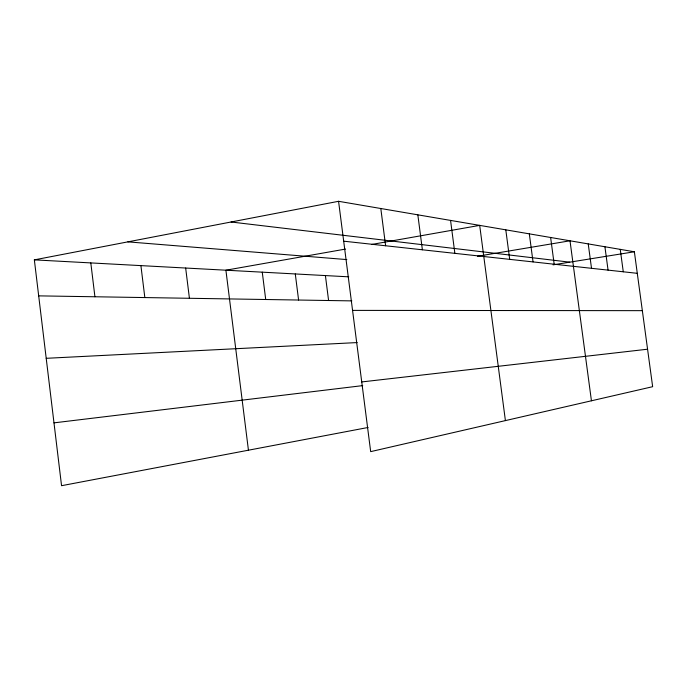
<?xml version="1.0" encoding="UTF-8"?>
<svg xmlns="http://www.w3.org/2000/svg" width="687" height="687" viewBox="0 0 687 687"><rect width="100%" height="100%" fill="white"/><g stroke="black" fill="none" stroke-linecap="round" stroke-linejoin="round"><path stroke-width="1.03" d="M368.077 427.477L61.555 485.7L34.35 259.866L338.571 201.3L634.367 251.777L652.65 386.695L370.679 451.634L338.571 201.3M345.527 249.072L225.903 270.206L248.436 450.2M371.521 244.486L479.689 225.379L505.409 420.607M477.508 256.251L570.004 240.793L591.438 400.796M553.044 264.847L634.367 251.777M53.981 422.857L362.71 385.613M361.74 381.938L647.566 349.211M46.209 358.313L357.188 342.573M352.568 310.387L642.345 310.661M38.687 295.865L351.838 300.889M34.35 259.866L348.756 276.835M127.885 241.858L346.832 259.592M343.689 241.18L637.287 273.323M231.072 221.995L569.729 262.159M620.241 249.364L623.272 271.786M604.912 246.745L608.064 270.128M588.235 243.902L591.516 268.316M550.622 237.487L554.186 264.229M529.316 233.846L533.043 261.91M505.795 229.836L509.702 259.36M450.56 220.407L454.871 253.357M417.833 214.825L422.385 249.802M380.804 208.505L385.622 245.774M325.406 275.573L328.592 300.511M295.29 273.95L298.596 300.03M262.262 272.164L265.714 299.506M185.662 268.033L189.423 298.278M140.904 265.611L144.837 297.565M90.804 262.906L94.926 296.767"/></g></svg>
